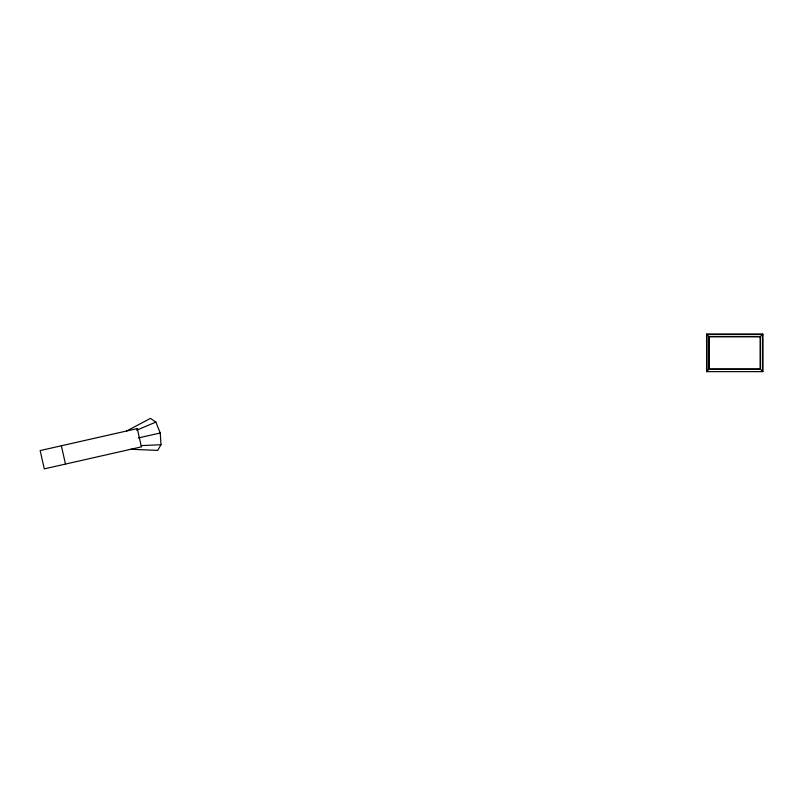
<?xml version="1.0" encoding="UTF-8"?>
<svg xmlns="http://www.w3.org/2000/svg" width="803" height="803" viewBox="0 0 803 803"><rect width="100%" height="100%" fill="white"/><g stroke="black" fill="none" stroke-linecap="round" stroke-linejoin="round"><path stroke-width="1.2" d="M126.673 430.98L150.422 418.383L155.862 422.087L160.239 432.998L160.991 444.721L157.679 450.403L130.819 449.268M706.59 371.638L709.22 369.009L760.21 369.009L762.85 371.638L762.85 334.128L706.59 334.128L706.59 371.638L762.85 371.638M706.59 334.128L709.22 336.768L760.21 336.768L762.85 334.128M136.58 430.217L155.862 422.087M138.357 437.946L160.239 432.998M141.318 445.625L160.991 444.721M61.349 445.775L65.485 464.064M762.559 371.347L762.559 334.419L706.881 334.419L706.881 371.347M760.21 336.768L760.21 369.009M709.22 336.768L709.22 369.009M137.273 428.581L40.15 450.573L44.295 468.872L141.408 446.869L137.273 428.581M760.501 336.477L708.929 336.477L708.929 369.3L760.501 369.3L760.501 336.477"/></g></svg>
